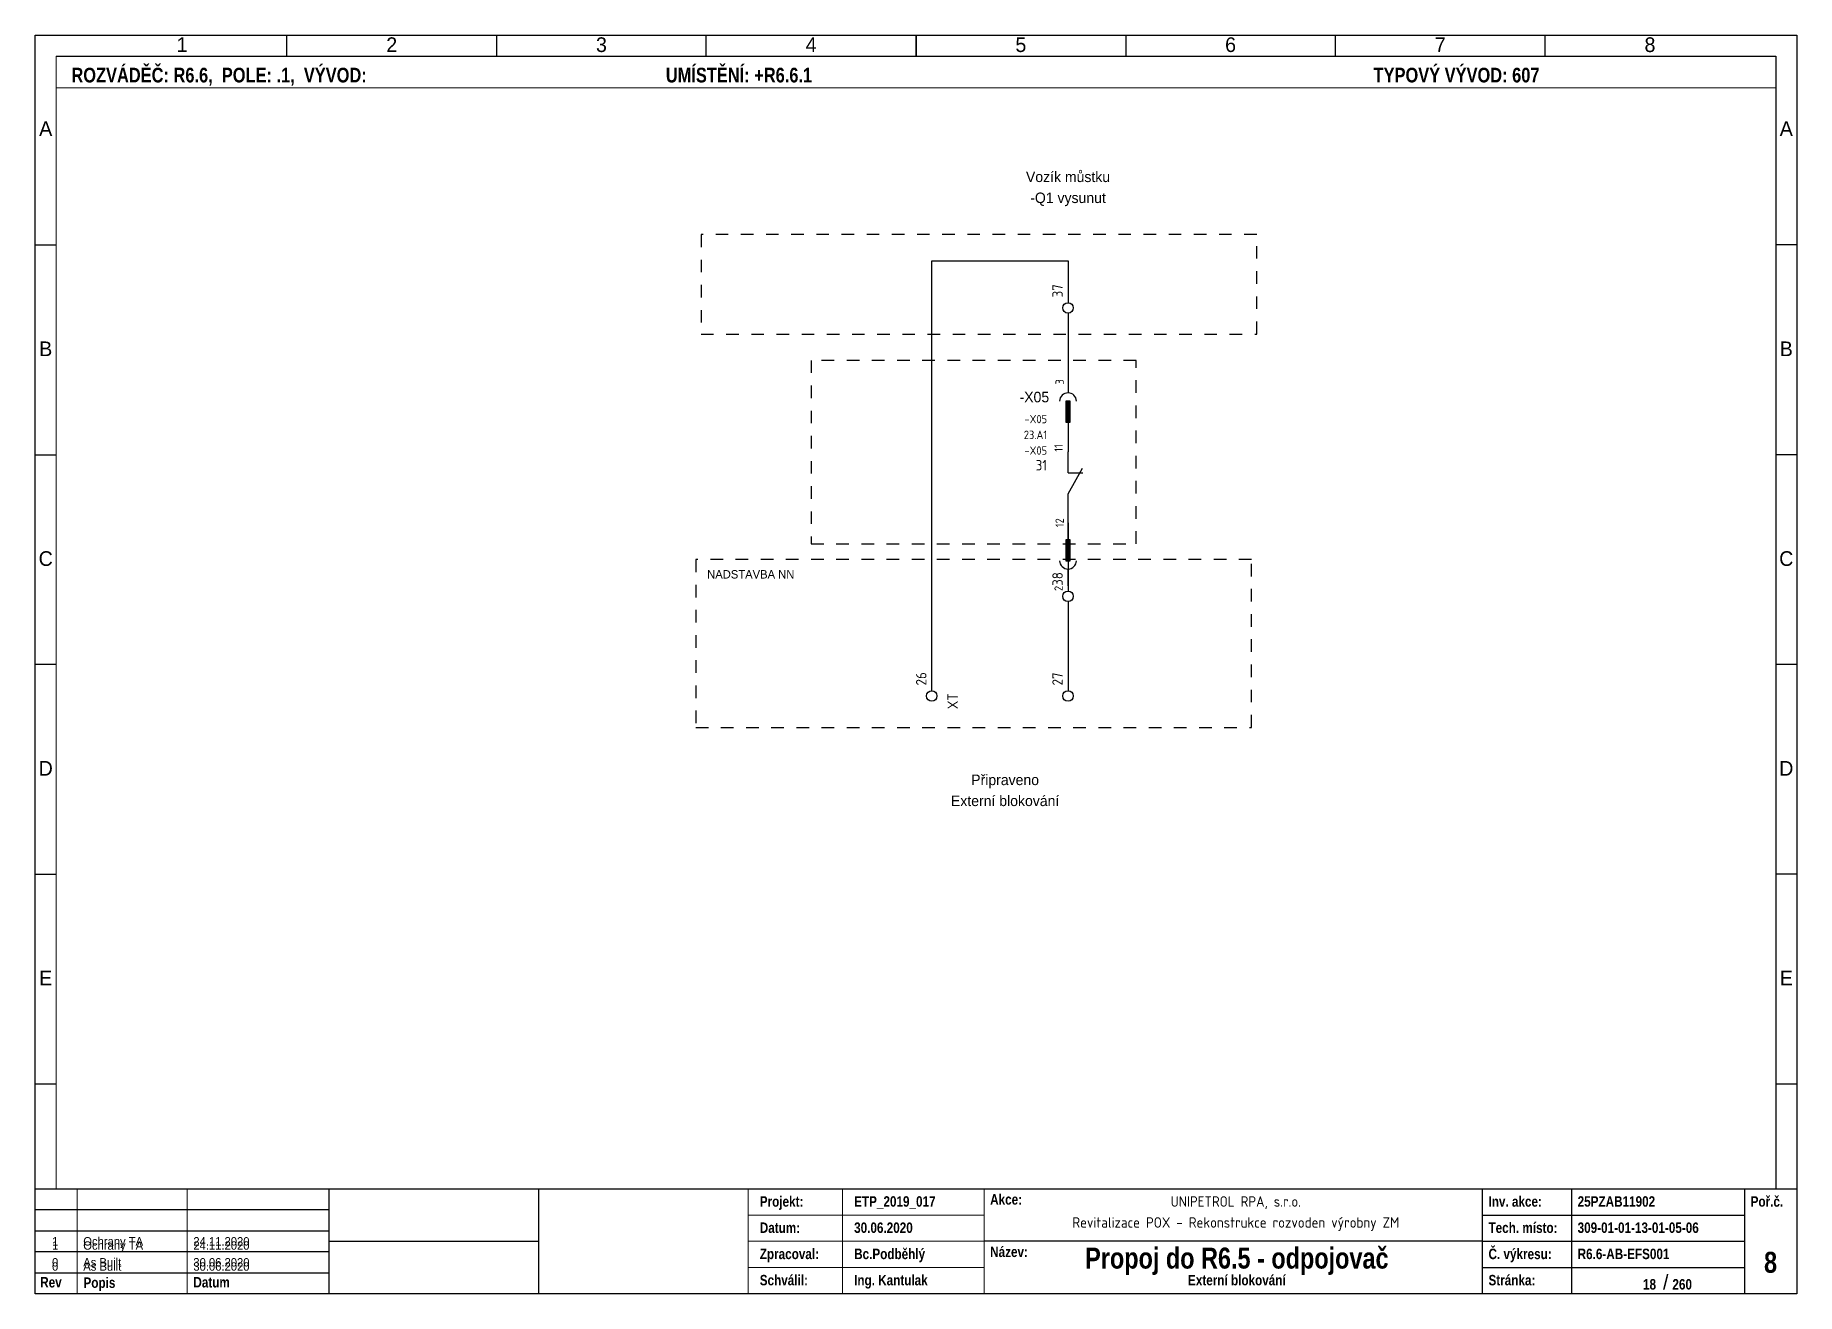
# Model space of a CAD drawing. Extents: x 0 to 420, y 0 to 300.
import ezdxf
from ezdxf.enums import TextEntityAlignment as Align

# ---------------------------------------------------------------- set-up
doc = ezdxf.new("R2010")
doc.units = 0
doc.header["$MEASUREMENT"] = 0
for name, pattern in [('EDS_DASHED', [4, 2.5, -1.5]), ('LTY1', [0]), ('LTY4', [6, 3, -3])]:
    doc.linetypes.add(name, pattern=pattern)
for name, color, linetype in [('2', 2, 'Continuous'), ('4', 4, 'Continuous'), ('dotbox', 2, 'EDS_DASHED'), ('etext', 1, 'Continuous'), ('PEN1', 7, 'LTY1'), ('PEN2', 7, 'LTY1'), ('PEN4', 7, 'LTY1'), ('PEN5', 7, 'LTY1'), ('SYMBOL', 7, 'LTY1'), ('taglayer', 2, 'Continuous')]:
    doc.layers.add(name, color=color, linetype=linetype)
doc.layers.add('ETP_razítko_text', color=7, linetype='Continuous', lineweight=9)
doc.styles.add('A-TUCN', font='arialbd.ttf')
doc.styles.add('NORMSCHRIFT', font='normwin')
doc.styles.get("Standard").update_dxf_attribs({"font": 'ISOCP.SHX'})

# ---------------------------------------------------------------- blocks, each defined once
blk = doc.blocks.new('_9-REV')
at = {"layer": 'PEN4', "style": 'NORMSCHRIFT', "flags": 8}
blk.add_attdef('CODE_12778', text='', height=2, dxfattribs=at).set_placement((-0.25, 0.5), align=Align.CENTER)
at = {"layer": 'PEN4', "style": 'NORMSCHRIFT'}
for tag, p, height, flags in [('CODE_5902', (0, 0), 3.5, 9), ('CODE_12783', (6.45, 0.5), 2, 8), ('CODE_12782', (32.7, 0.5), 2, 8)]:
    blk.add_attdef(tag, p, '', height=height, dxfattribs=dict(at, flags=flags))
blk = doc.blocks.new('htterm2')
blk.add_circle((0, -1.25), 1.25)
at = {"layer": 'etext'}
blk.add_attdef('T1', (-1.25, 2.5), '', height=2.5, rotation=90, dxfattribs=at)
blk.add_attdef('REFERENCE', text='', height=2.5, rotation=90, dxfattribs=at).set_placement((6.25, -1.25), align=Align.CENTER)
at = {"layer": 'etext', "flags": 1}
for tag, p in [('PNLNO', (-8.75, -1.25)), ('TBLOCK', (-5, -1.25))]:
    blk.add_attdef(tag, text='', height=2.5, rotation=90, dxfattribs=at).set_placement(p, align=Align.CENTER)
at = {"layer": 'etext'}
blk.add_attdef('T2', text='', height=2.5, rotation=90, dxfattribs=at).set_placement((-1.25, -5), align=Align.RIGHT)
for tag, p, flags in [('MFG', (12.5, -12.5), 1), ('CATNO', (12.5, -16.25), 1), ('CATDESC', (12.5, -20), 1), ('VSN', (12.5, -27.92), 3), ('LENGTH', (12.5, -32.08), 3), ('BUSW', (12.5, -36.25), 3), ('RSTATUS', (12.5, -40), 1)]:
    blk.add_attdef(tag, p, '', height=2.5, dxfattribs=dict(at, flags=flags))
blk = doc.blocks.new('ORLEN_D')
at = {"layer": 'ETP_razítko_text'}
for p, q in [((5, 25), (5, 295)), ((5, 287.5), (415, 287.5)), ((10, 0), (10, 25)), ((36.25, 0), (36.25, 25)), ((170, 25), (170, 0)), ((192.5, 0), (192.5, 25)), ((226.25, 25), (226.25, 0)), ((170, 18.75), (226.25, 18.75)), ((170, 12.5), (226.25, 12.5)), ((170, 6.25), (226.25, 6.25))]:
    blk.add_line(p, q, dxfattribs=at)
at = {"layer": 'PEN1', "linetype": 'LTY1'}
for p, q in [((60, 295), (60, 300)), ((110, 300), (110, 295)), ((160, 295), (160, 300)), ((210, 300), (210, 295)), ((210, 295), (210, 300)), ((260, 300), (260, 295)), ((310, 295), (310, 300)), ((360, 295), (360, 300)), ((5, 295), (415, 295)), ((415, 295), (415, 25)), ((0, 250), (5, 250)), ((420, 250), (415, 250)), ((0, 200), (5, 200)), ((420, 200), (415, 200)), ((5, 150), (0, 150)), ((420, 150), (415, 150)), ((0, 100), (5, 100)), ((420, 100), (415, 100)), ((5, 50), (0, 50)), ((420, 50), (415, 50)), ((0, 25), (420, 25)), ((70, 25), (70, 0)), ((120, 25), (120, 0)), ((345, 25), (345, 0)), ((366.25, 25), (366.25, 0)), ((407.5, 25), (407.5, 0)), ((70, 20), (0, 20)), ((345, 18.75), (366.25, 18.75)), ((366.25, 18.75), (407.5, 18.75)), ((0, 15), (70, 15)), ((70, 10), (0, 10)), ((70, 12.5), (120, 12.5)), ((345, 12.5), (226.25, 12.5)), ((345, 12.5), (366.25, 12.5)), ((366.25, 12.5), (407.5, 12.5)), ((0, 5), (70, 5)), ((345, 6.25), (366.25, 6.25)), ((366.25, 6.25), (407.5, 6.25))]:
    blk.add_line(p, q, dxfattribs=at)
at = {"layer": 'PEN5', "linetype": 'LTY1'}
for p, q in [((0, 0), (0, 300)), ((0, 300), (420, 300)), ((420, 300), (420, 0)), ((420, 0), (0, 0)), ((420, 0), (0, 0))]:
    blk.add_line(p, q, dxfattribs=at)
at = {"layer": 'ETP_razítko_text'}
for p, values in [((5, 11), {'CODE_12778': '1', 'CODE_12783': 'Ochrany TA', 'CODE_12782': '24.11.2020'}), ((5, 6), {'CODE_12778': '0', 'CODE_12783': 'As Built', 'CODE_12782': '30.06.2020'})]:
    blk.add_blockref('_9-REV', p, dxfattribs=at).add_auto_attribs(values)
at = {"flags": 8}
for tag, p in [('NAZOV_SPOLOCNOSTI', (286.25, 20.75)), ('PROJEKT', (286.25, 15.75))]:
    blk.add_attdef(tag, text='', height=2.5, dxfattribs=at).set_placement(p, align=Align.CENTER)
at = {"layer": 'ETP_razítko_text', "style": 'A-TUCN', "width": 0.8}
for s, p in [('Projekt:', (172.75, 20.75)), ('Akce:', (227.68, 21.25)), ('Inv. akce:', (346.5, 20.75)), ('Poř.č.', (409, 20.75)), ('Datum:', (172.75, 14.5)), ('Tech. místo:', (346.5, 14.5)), ('Zpracoval:', (172.75, 8.25)), ('Název:', (227.68, 8.75)), ('Č. výkresu:', (346.5, 8.25)), ('Schválil:', (172.75, 2)), ('Stránka:', (346.5, 2)), ('Popis', (11.5, 1.4)), ('Datum', (37.7, 1.5))]:
    blk.add_text(s, height=2.5, dxfattribs=at).set_placement(p)
blk.add_text('Rev', height=2.5, dxfattribs=at).set_placement((3.75, 1.5), align=Align.CENTER)
for tag, p, height, flags in [('CODE_1', (8.63, 288.75), 3.5, 8), ('CODE_2', (150.35, 288.75), 3.5, 8), ('CODE_3', (180.34, 288.75), 3.5, 8), ('CODE_10150', (319.1, 288.75), 3.5, 8), ('CODE_500', (195.25, 20.75), 2.5, 8), ('CODE_10000', (367.75, 20.75), 2.5, 8), ('CODE_72', (195.25, 14.5), 2.5, 8), ('CODE_10001', (367.75, 14.5), 2.5, 8), ('CODE_502', (195.25, 8.25), 2.5, 8), ('CODE_68', (367.75, 8.25), 2.5, 8), ('CODE_531', (195.25, 2), 2.5, 8), ('CODE_60', (0, 1), 2.5, 9), ('CODE_61', (0, 1), 2.5, 9), ('CODE_63', (0, 1), 2.5, 9), ('CODE_64', (0, 1), 2.5, 9), ('CODE_57', (0, 1), 2.5, 9), ('CODE_757', (0, 1), 2.5, 9), ('CODE_755', (0, 1), 2.5, 9), ('CODE_756', (0, 1), 2.5, 9), ('CODE_758', (0, 1), 2.5, 9), ('CODE_700', (0, 1), 2.5, 9), ('CODE_704', (0, 1), 2.5, 9), ('CODE_4006', (0, 1), 2.5, 9), ('CODE_503', (0, 1), 2.5, 9), ('CODE_533', (0, 1), 2.5, 9), ('CODE_534', (0, 1), 2.5, 9), ('CODE_67', (0, 1), 2.5, 9), ('CODE_504', (0, 1), 2.5, 9), ('CODE_505', (0, 1), 2.5, 9), ('CODE_373', (0, 1), 2.5, 9), ('CODE_39', (0, 1), 2.5, 9), ('CODE_372', (0, 1), 2.5, 9), ('CODE_510', (0, 1), 2.5, 9), ('CODE_1003', (0, 1), 2.5, 9), ('CODE_509', (0, 1), 2.5, 9), ('CODE_1003', (0, 1), 2.5, 9), ('CODE_1003', (0, 1), 2.5, 9), ('CODE_12766', (0, 1), 2.5, 9), ('CODE_109', (0, 1), 2.5, 9), ('CODE_12791', (0, 1), 2.5, 9), ('CODE_91', (0, 1), 2.5, 9), ('CODE_91', (0, 1), 2.5, 9), ('CODE_91', (0, 1), 2.5, 9), ('CODE_91', (0, 1), 2.5, 9), ('CODE_91', (0, 1), 2.5, 9), ('CODE_2160', (0, 1), 2.5, 9), ('CODE_2000', (0, 1), 2.5, 9), ('CODE_2001', (0, 1), 2.5, 9), ('CODE_2002', (0, 1), 2.5, 9), ('CODE_2003', (0, 1), 2.5, 9), ('CODE_2004', (0, 1), 2.5, 9), ('CODE_2005', (0, 1), 2.5, 9), ('CODE_2006', (0, 1), 2.5, 9), ('CODE_2007', (0, 1), 2.5, 9), ('CODE_2008', (0, 1), 2.5, 9), ('CODE_2009', (0, 1), 2.5, 9), ('CODE_2012', (0, 1), 2.5, 9), ('CODE_2013', (0, 1), 2.5, 9), ('CODE_2014', (0, 1), 2.5, 9), ('CODE_2015', (0, 1), 2.5, 9), ('CODE_2016', (0, 1), 2.5, 9), ('CODE_2017', (0, 1), 2.5, 9), ('CODE_2018', (0, 1), 2.5, 9), ('CODE_2019', (0, 1), 2.5, 9), ('CODE_2130', (0, 1), 2.5, 9), ('CODE_2131', (0, 1), 2.5, 9), ('CODE_2500', (0, 1), 2.5, 9), ('CODE_2501', (0, 1), 2.5, 9), ('CODE_2502', (0, 1), 2.5, 9), ('CODE_2503', (0, 1), 2.5, 9), ('CODE_2504', (0, 1), 2.5, 9), ('CODE_2505', (0, 1), 2.5, 9), ('CODE_2506', (0, 1), 2.5, 9), ('CODE_2507', (0, 1), 2.5, 9), ('CODE_2508', (0, 1), 2.5, 9), ('CODE_2509', (0, 1), 2.5, 9), ('CODE_4510', (0, 1), 2.5, 9), ('CODE_12778', (0, 1), 2.5, 9), ('CODE_12783', (0, 1), 2.5, 9), ('CODE_12782', (0, 1), 2.5, 9), ('CODE_5902', (0, 1), 2.5, 9), ('CODE_5030', (0, 1), 2.5, 9), ('CODE_5031', (0, 1), 2.5, 9), ('CODE_5032', (0, 1), 2.5, 9), ('CODE_5033', (0, 1), 2.5, 9), ('CODE_5034', (0, 1), 2.5, 9), ('CODE_5035', (0, 1), 2.5, 9), ('CODE_71', (390.35, 1), 2.5, 8)]:
    blk.add_attdef(tag, p, '', height=height, dxfattribs=dict(at, flags=flags))
at = {"layer": 'ETP_razítko_text', "style": 'A-TUCN', "width": 0.8, "flags": 8}
for tag, height, p in [('CODE_76', 5, (286.5, 6)), ('CODE_701', 5, (413.75, 5)), ('CODE_65', 2.5, (286.5, 2))]:
    blk.add_attdef(tag, text='', height=height, dxfattribs=at).set_placement(p, align=Align.CENTER)
blk.add_attdef('CODE_62', text='', height=2.5, dxfattribs=at).set_placement((386.45, 1), align=Align.RIGHT)
at = {"layer": 'PEN1', "style": 'NORMSCHRIFT'}
for s, p in [('1', (35, 296)), ('2', (85, 296)), ('3', (135, 296)), ('4', (185, 296)), ('5', (235, 296)), ('6', (285, 296)), ('7', (335, 296)), ('8', (385, 296)), ('A', (2.5, 276)), ('A', (417.5, 276)), ('B', (2.5, 223.5)), ('B', (417.5, 223.5)), ('C', (2.5, 173.5)), ('C', (417.5, 173.5)), ('D', (2.5, 123.5)), ('D', (417.5, 123.5)), ('E', (2.5, 73.5)), ('E', (417.5, 73.5)), ('/', (388.75, 1))]:
    blk.add_text(s, height=3.5, dxfattribs=at).set_placement(p, align=Align.CENTER)
blk = doc.blocks.new('hi3prdols2assem')
for p, q in [((0, 0), (0, -4)), ((0.5, -6), (-0.5, -6)), ((-0.5, -6), (-0.5, -11)), ((0.5, -11), (0.5, -6)), ((-0.5, -11), (0.5, -11)), ((0, -11), (0, -18.04)), ((0, -23.04), (0, -18.04)), ((0, -28.04), (3.48, -21.96)), ((0, -23.04), (3.5, -23.04)), ((0, -33.04), (0, -28.04)), ((0, -39), (0, -33.04)), ((0.5, -39), (-0.5, -39)), ((-0.5, -39), (-0.5, -44)), ((0.5, -44), (0.5, -39)), ((-0.5, -44), (0.5, -44)), ((0, -50), (0, -46))]:
    blk.add_line(p, q)
for centre, start, end in [((0, -6), 0, 180), ((0, -44), 180, 0)]:
    blk.add_arc(centre, 2, start, end)
for points in [[(-0.5, -11), (0.5, -11), (0.5, -6)], [(-0.5, -6), (0.5, -6), (-0.5, -11)], [(0.5, -44), (-0.5, -44), (0.5, -39)], [(0.5, -39), (-0.5, -39), (-0.5, -44)]]:
    blk.add_solid(points)
at = {"layer": 'etext'}
for tag, p in [('T2', (-1, -2)), ('T1', (-1.25, -18.04)), ('T3', (-1, -36.02))]:
    blk.add_attdef(tag, p, '', height=2, rotation=90, dxfattribs=at)
for tag, p in [('USER_C2', (-5, -11.25)), ('VISDESC', (-5, -15)), ('USER_C1', (-5, -18.75)), ('REFERENCE', (-5, -26.25)), ('RATING1', (-5, -30)), ('RATING2', (-5, -33.75)), ('RATING3', (-5, -37.5)), ('RATING4', (-5, -41.25))]:
    blk.add_attdef(tag, text='', height=2, dxfattribs=at).set_placement(p, align=Align.RIGHT)
for tag, p, height, flags in [('PNLNO', (15.08, -26.25), 1.25, 1), ('CATDESC', (15.08, -23.75), 2, 1), ('MFG', (15.08, -27.75), 1.25, 1), ('CATNO', (15.08, -29.25), 1.25, 1), ('VSN', (15.08, -30.75), 1.25, 3), ('LENGTH', (15.08, -33), 1, 3), ('BUSW', (15.08, -34.94), 1, 3)]:
    blk.add_attdef(tag, p, '', height=height, dxfattribs=dict(at, flags=flags))
at = {"layer": 'etext', "flags": 1}
for tag, p in [('T6', (18.75, -37)), ('T5', (25.25, -37))]:
    blk.add_attdef(tag, text='', height=2, rotation=90, dxfattribs=at).set_placement(p, align=Align.RIGHT)
blk.add_attdef('RSTATUS', text='', height=2, dxfattribs=at).set_placement((-6.6, -44.2), align=Align.RIGHT)
at = {"layer": 'etext'}
blk.add_attdef('T4', text='', height=2, rotation=90, dxfattribs=at).set_placement((-1.25, -50), align=Align.RIGHT)
at = {"layer": 'taglayer'}
blk.add_attdef('TAGNAME', text='', height=2.5, dxfattribs=at).set_placement((-5, -22.5), align=Align.RIGHT)

msp = doc.modelspace()

# ---------------------------------------------------------------- linework, layer by layer
at = {"layer": '4', "linetype": 'LTY1'}
for p, q in [((213.75, 143.75), (213.75, 246.25)), ((213.75, 246.25), (246.25, 246.25)), ((246.25, 246.25), (246.25, 236.25)), ((246.25, 233.75), (246.25, 218.75)), ((246.25, 183.75), (246.25, 167.5)), ((246.25, 165), (246.25, 143.75))]:
    msp.add_line(p, q, dxfattribs=at)
at = {"layer": 'dotbox', "linetype": 'LTY4'}
for points in [[(158.75, 228.75), (291.25, 228.75), (291.25, 252.5), (158.75, 252.5)], [(185, 178.75), (262.5, 178.75), (262.5, 222.5), (185, 222.5)], [(157.5, 135), (290, 135), (290, 175), (157.5, 175)]]:
    msp.add_lwpolyline(points, close=True, dxfattribs=at)

# ---------------------------------------------------------------- block references
at = {"layer": '2'}
ref = msp.add_blockref('htterm2', (246.25, 236.25), dxfattribs=at)
ref.add_attrib('T1', '37', (245, 237.5), dxfattribs={"layer": 'etext', "height": 2.5, "rotation": 90})
msp.add_blockref('hi3prdols2assem', (246.25, 218.75), dxfattribs=at).add_auto_attribs({'TAGNAME': '31', 'T1': '11', 'T2': '3', 'T3': '12', 'T4': '2', 'VISDESC': '23.A1', 'USER_C1': '-X05', 'USER_C2': '-X05'})
ref = msp.add_blockref('htterm2', (246.25, 167.5), dxfattribs=at)
ref.add_attrib('T1', '38', (245, 168.75), dxfattribs={"layer": 'etext', "height": 2.5, "rotation": 90})
ref = msp.add_blockref('htterm2', (213.75, 143.75), dxfattribs=at)
ref.add_attrib('T1', '26', (212.5, 145), dxfattribs={"layer": 'etext', "height": 2.5, "rotation": 90})
ref.add_attrib('REFERENCE', 'XT', dxfattribs={"layer": 'etext', "height": 2.5, "rotation": 90}).set_placement((220, 141.25), align=Align.CENTER)
ref = msp.add_blockref('htterm2', (246.25, 143.75), dxfattribs=at)
ref.add_attrib('T1', '27', (245, 145), dxfattribs={"layer": 'etext', "height": 2.5, "rotation": 90})
at = {"layer": '4'}
msp.add_blockref('ORLEN_D', (0, 0), dxfattribs=at).add_auto_attribs({'CODE_71': '260', 'CODE_701': '8', 'CODE_1': 'ROZVÁDĚČ: R6.6,  POLE: .1,  VÝVOD: ', 'CODE_2': 'UMÍSTĚNÍ: +R6.6.1', 'CODE_10150': 'TYPOVÝ VÝVOD: 607', 'CODE_76': 'Propoj do R6.5 - odpojovač', 'CODE_62': '18', 'CODE_65': 'Externí blokování', 'CODE_502': 'Bc.Podběhlý', 'CODE_72': '30.06.2020', 'CODE_531': 'Ing. Kantulak', 'CODE_500': 'ETP_2019_017', 'CODE_68': 'R6.6-AB-EFS001', 'CODE_10000': '25PZAB11902', 'CODE_10001': '309-01-01-13-01-05-06', 'NAZOV_SPOLOCNOSTI': 'UNIPETROL RPA, s.r.o.', 'PROJEKT': 'Revitalizace POX - Rekonstrukce rozvoden výrobny ZM'})
at = {"layer": 'SYMBOL'}
for p, values in [((5, 10), {'CODE_12778': '1', 'CODE_12783': 'Ochrany TA', 'CODE_12782': '24.11.2020'}), ((5, 5), {'CODE_12778': '0', 'CODE_12783': 'As Built', 'CODE_12782': '30.06.2020'})]:
    msp.add_blockref('_9-REV', p, dxfattribs=at).add_auto_attribs(values)

# ---------------------------------------------------------------- texts
at = {"layer": 'PEN2', "style": 'NORMSCHRIFT'}
for s, p in [('Vozík můstku', (246.25, 265)), ('-Q1 vysunut', (246.25, 260)), ('Připraveno', (231.25, 121.25)), ('Externí blokování', (231.25, 116.25))]:
    msp.add_text(s, height=2.5, dxfattribs=at).set_placement(p, align=Align.CENTER)
msp.add_text('-X05', height=2.5, dxfattribs=at).set_placement((241.75, 212.5), align=Align.RIGHT)
at = {"layer": 'PEN4', "style": 'NORMSCHRIFT'}
msp.add_text('NADSTAVBA NN  ', height=2, dxfattribs=at).set_placement((160.2, 170.5))

doc.saveas('drawing.dxf')
